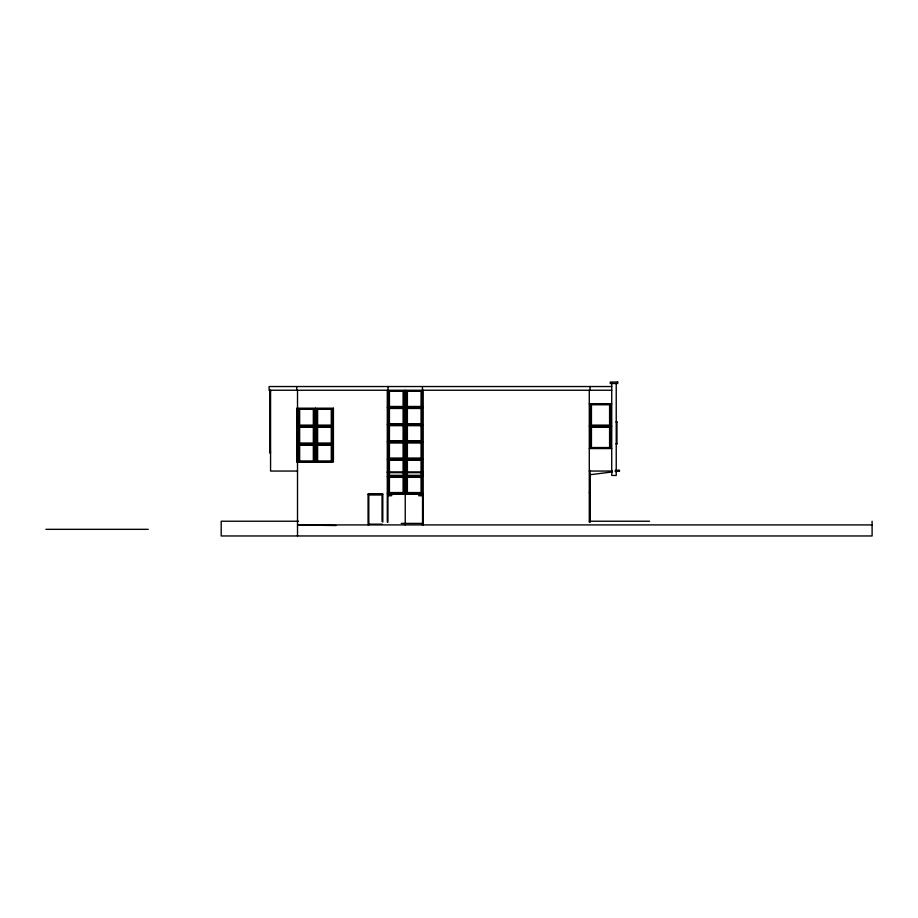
<?xml version="1.0" encoding="UTF-8"?>
<svg xmlns="http://www.w3.org/2000/svg" width="918" height="918" viewBox="0 0 918 918"><rect width="100%" height="100%" fill="white"/><g stroke="black" fill="none" stroke-linecap="round" stroke-linejoin="round"><path stroke-width="1.38" d="M590.033 474.732L612.467 471.921M615.278 471.577L619.489 471.049L619.489 470.314L615.278 470.314M611.732 386.535L269.1 386.535L269.1 390.242L611.732 390.242M269.835 391.711L270.569 391.711M589.287 403.771L611.732 403.771M387.293 407.466L423.198 407.466M296.778 408.705L297.512 408.705M616.23 421.672L616.953 421.672L616.953 444.117L616.23 444.117M616.23 422.165L616.953 422.165M387.293 424.69L423.198 424.69M296.778 426.159L333.418 426.159M589.287 426.159L611.732 426.159M387.293 441.902L423.198 441.902M616.23 443.612L616.953 443.612M296.778 444.117L333.418 444.117M589.287 448.546L611.732 448.546M269.835 451.656L270.569 451.656M270.569 453.09L269.835 453.09L269.835 390.242M387.293 459.126L423.198 459.126M296.778 461.57L297.512 461.57M297.512 471.049L270.569 471.049L270.569 390.242M589.287 471.049L612.467 471.049M615.278 471.049L619.489 471.049M387.293 471.921L423.198 471.921M387.293 472.667L423.198 472.667M387.293 476.339L423.198 476.339M589.287 492.759L590.022 492.759M387.293 493.563L423.198 493.563M368.072 494.24L382.795 494.24M387.947 495.731L391.688 495.731L391.688 494.228M422.544 495.731L418.803 495.731L418.803 494.228M298.557 521.229L221.192 521.229L221.192 535.963L872.1 535.963L872.1 521.229M589.356 521.229L649.531 521.229M401.246 523.409L422.544 523.409M368.806 524.178L382.06 524.178M872.1 524.912L297.512 524.912L335.988 525.544M45.9 529.33L148.257 529.33M618.743 470.314L618.743 471.049M616.23 383.506L616.23 475.467L611.732 475.467L611.732 383.506M590.045 386.535L590.045 390.242M590.033 470.314L590.033 522.124M589.849 473.883L589.849 522.101M589.287 390.242L589.287 522.124M423.198 390.242L423.198 524.912M422.452 386.535L422.452 390.242M422.464 471.921L422.464 476.339M422.544 524.912L422.544 494.228L387.947 494.228L387.947 522.124M405.607 472.667L405.607 476.339M405.24 390.242L405.24 493.563M405.24 494.228L405.24 524.912M404.872 472.667L404.872 476.339M388.039 386.535L388.039 390.242M388.027 471.921L388.027 476.339M387.293 390.242L387.293 522.067M382.795 522.124L382.795 493.987L368.072 493.987L368.072 524.912M382.06 521.401L382.06 494.986L368.806 494.986L368.806 524.912M315.459 408.2L315.459 462.064M297.512 390.242L297.512 535.963M296.755 386.535L296.755 390.242M617.699 382.037L610.263 382.037L610.263 383.506L617.699 383.506L617.699 382.037M404.172 390.747L388.36 390.747L388.36 406.961L404.172 406.961L404.172 390.747M422.131 390.747L406.318 390.747L406.318 406.961L422.131 406.961L422.131 390.747M403.105 391.24L389.427 391.24L389.427 406.467L403.105 406.467L403.105 391.24M421.064 391.24L407.385 391.24L407.385 406.467L421.064 406.467L421.064 391.24M610.665 404.264L590.366 404.264L590.366 425.654L610.665 425.654L610.665 404.264M609.598 404.769L591.433 404.769L591.433 425.16L609.598 425.16L609.598 404.769M404.172 407.959L388.36 407.959L388.36 424.185L404.172 424.185L404.172 407.959M422.131 407.959L406.318 407.959L406.318 424.185L422.131 424.185L422.131 407.959M333.418 408.2L296.778 408.2L296.778 462.064L333.418 462.064L333.418 408.2M403.105 408.464L389.427 408.464L389.427 423.691L403.105 423.691L403.105 408.464M421.064 408.464L407.385 408.464L407.385 423.691L421.064 423.691L421.064 408.464M314.392 408.705L298.579 408.705L298.579 425.654L314.392 425.654L314.392 408.705M332.35 408.705L316.538 408.705L316.538 425.654L332.35 425.654L332.35 408.705M313.325 409.199L299.647 409.199L299.647 425.16L313.325 425.16L313.325 409.199M331.283 409.199L317.605 409.199L317.605 425.16L331.283 425.16L331.283 409.199M404.172 425.183L388.36 425.183L388.36 441.409L404.172 441.409L404.172 425.183M422.131 425.183L406.318 425.183L406.318 441.409L422.131 441.409L422.131 425.183M403.105 425.677L389.427 425.677L389.427 440.904L403.105 440.904L403.105 425.677M421.064 425.677L407.385 425.677L407.385 440.904L421.064 440.904L421.064 425.677M314.392 426.652L298.579 426.652L298.579 443.612L314.392 443.612L314.392 426.652M332.35 426.652L316.538 426.652L316.538 443.612L332.35 443.612L332.35 426.652M610.665 426.652L590.366 426.652L590.366 448.041L610.665 448.041L610.665 426.652M313.325 427.157L299.647 427.157L299.647 443.119L313.325 443.119L313.325 427.157M331.283 427.157L317.605 427.157L317.605 443.119L331.283 443.119L331.283 427.157M609.598 427.157L591.433 427.157L591.433 447.548L609.598 447.548L609.598 427.157M404.172 442.407L388.36 442.407L388.36 458.621L404.172 458.621L404.172 442.407M422.131 442.407L406.318 442.407L406.318 458.621L422.131 458.621L422.131 442.407M403.105 442.901L389.427 442.901L389.427 458.128L403.105 458.128L403.105 442.901M421.064 442.901L407.385 442.901L407.385 458.128L421.064 458.128L421.064 442.901M314.392 444.61L298.579 444.61L298.579 461.57L314.392 461.57L314.392 444.61M332.35 444.61L316.538 444.61L316.538 461.57L332.35 461.57L332.35 444.61M313.325 445.115L299.647 445.115L299.647 461.077L313.325 461.077L313.325 445.115M331.283 445.115L317.605 445.115L317.605 461.077L331.283 461.077L331.283 445.115M404.172 459.62L388.36 459.62L388.36 475.845L404.172 475.845L404.172 459.62M422.131 459.62L406.318 459.62L406.318 475.845L422.131 475.845L422.131 459.62M403.105 460.125L389.427 460.125L389.427 475.34L403.105 475.34L403.105 460.125M421.064 460.125L407.385 460.125L407.385 475.34L421.064 475.34L421.064 460.125M404.172 476.844L388.36 476.844L388.36 493.069L404.172 493.069L404.172 476.844M422.131 476.844L406.318 476.844L406.318 493.069L422.131 493.069L422.131 476.844M403.105 477.337L389.427 477.337L389.427 492.564L403.105 492.564L403.105 477.337M421.064 477.337L407.385 477.337L407.385 492.564L421.064 492.564L421.064 477.337"/></g></svg>
